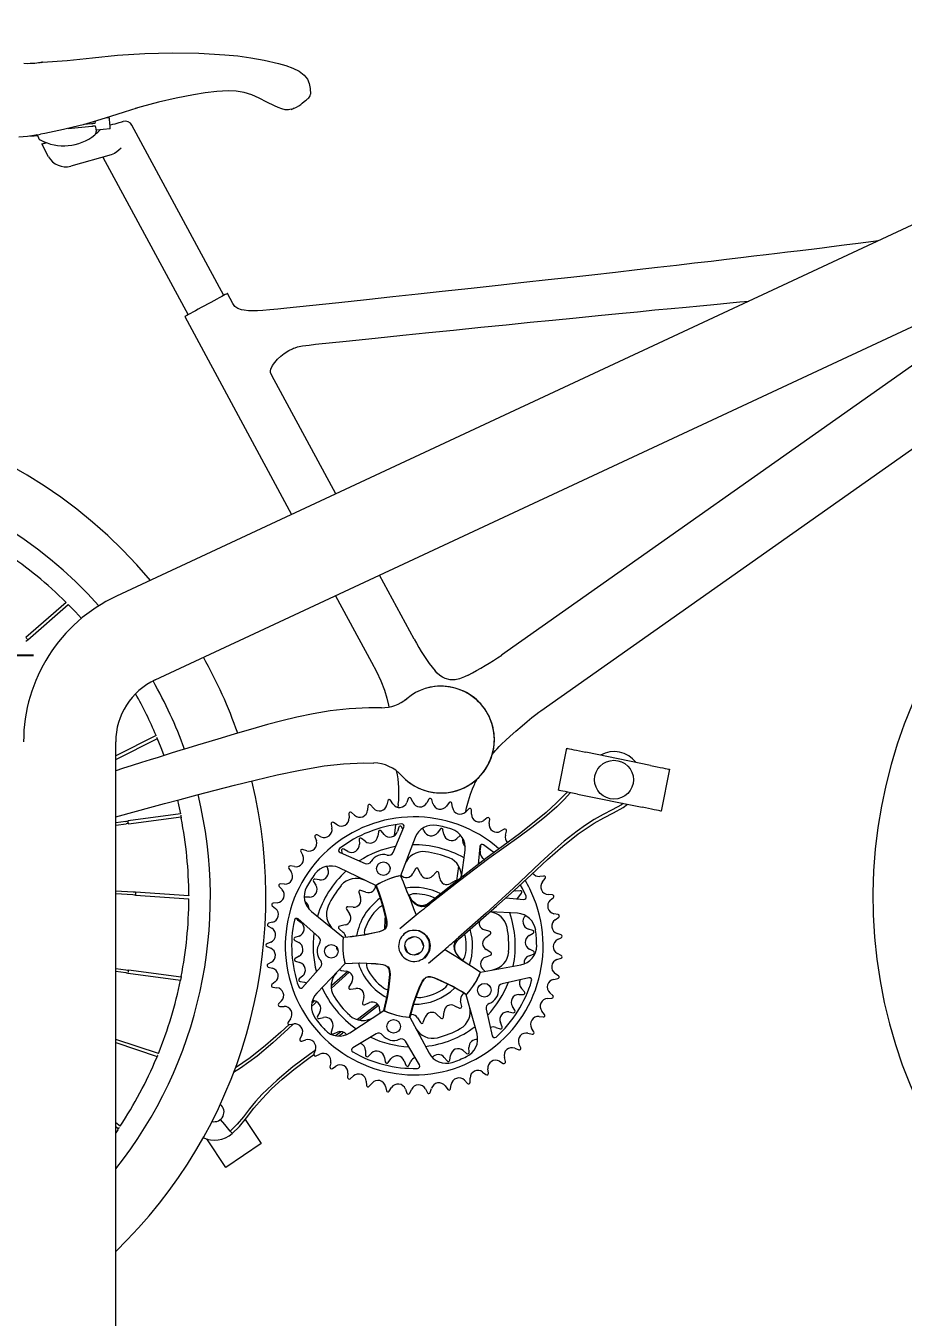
# Model space of a CAD drawing. Header units: millimetres. Extents: x -470 to 13540, y 264 to 3642.
# Drawn here: x 209 to 783, y 2629 to 3474 of the extents above; entities that cross this region are included whole.
import ezdxf

# ---------------------------------------------------------------- set-up
doc = ezdxf.new("R2010")
doc.units = ezdxf.units.MM
doc.layers.add('ZANO_R', color=7, linetype='Continuous', lineweight=0)
doc.layers.add('ZANO_W', color=1, linetype='Continuous', lineweight=0)
doc.styles.add('Arial', font='arial.ttf')
doc.styles.get("Standard").update_dxf_attribs({"font": 'ARIALUNI.TTF'})
doc.dimstyles.new('pl i ang', dxfattribs={"dimtxt": 50, "dimasz": 50, "dimexe": 1.25, "dimexo": 0.625, "dimgap": 10, "dimtad": 1, "dimtoh": 1, "dimtxsty": 'Standard', "dimcen": 2.5, "dimclrd": 1, "dimclre": 1, "dimclrt": 1, "dimadec": 0, "dimazin": 0, "dimtfac": 1, "dimtmove": 0, "dimatfit": 3, "dimfxl": 1, "dimarcsym": 1})

# ---------------------------------------------------------------- blocks, each defined once
blk = doc.blocks.new('*D478')
at = {"layer": 'ZANO_W', "color": 1, "lineweight": -2}
for p, q in [((213.99, 3062.01), (-320.61, 3062.01)), ((-310.61, 3022.01), (-310.61, 2623.43)), ((292.65, 2583.43), (-320.61, 2583.43))]:
    blk.add_line(p, q, dxfattribs=at)
at = {"layer": 'ZANO_W', "color": 1}
for points in [[(-303.94, 3022.01), (-317.27, 3022.01), (-310.61, 3062.01)], [(-317.27, 2623.43), (-303.94, 2623.43), (-310.61, 2583.43)]]:
    blk.add_solid(points, dxfattribs=at)
at = {"layer": 'ZANO_W', "color": 1, "insert": (-341.03, 2822.72), "char_height": 40, "attachment_point": 5, "rotation": 90, "style": 'Arial'}
blk.add_mtext('479', dxfattribs=at)

msp = doc.modelspace()

# ---------------------------------------------------------------- linework, layer by layer
at = {"layer": 'ZANO_R'}
for p, q in [((1067.98, 3473.74), (268.22, 3100.8)), ((219.3, 3449.83), (219.83, 3449.92)), ((219.59, 3449.9), (219.41, 3449.87)), ((383.6, 3419.47), (384.01, 3419.6)), ((384.11, 3419.77), (383.93, 3419.72)), ((263.43, 3413.52), (260.78, 3413.27)), ((293.7, 3046.17), (1093.46, 3419.1)), ((382.47, 3419.12), (383.32, 3419.39)), ((236.6, 3406.7), (252.13, 3408.17)), ((251.98, 3409.69), (247.01, 3409.22)), ((254.84, 3406.49), (255.01, 3404.69)), ((254.91, 3405.7), (264.08, 3406.56)), ((263.87, 3408.77), (264.45, 3408.93)), ((338.58, 3297.51), (278.43, 3408.7)), ((212.04, 3401.63), (216.99, 3402.1)), ((217.09, 3401.09), (216.95, 3402.56)), ((223.85, 3388.19), (219.36, 3396.5)), ((221.87, 3397.19), (222.37, 3397.33)), ((264.88, 3389.3), (238.39, 3381.99)), ((259.43, 3387.79), (315.13, 3284.83)), ((344.32, 3292.24), (340.82, 3298.72)), ((846.58, 3292.35), (520.22, 3062.22)), ((312.9, 3283.62), (382.87, 3154.27)), ((545.81, 3025.89), (869.95, 3254.45)), ((411.69, 3167.71), (369.86, 3245.04)), ((463.04, 3072.79), (440.43, 3114.59)), ((411.61, 3101.15), (435.16, 3057.61)), ((235.33, 3096.76), (208.99, 3073.8)), ((210.32, 3072.27), (236.77, 3095.32)), ((294.21, 3009.67), (267.81, 2996.42)), ((267.81, 2994.15), (295.03, 3007.8)), ((267.81, 2587.43), (267.81, 3005.53)), ((557.32, 2974), (562.91, 3001.36)), ((617.65, 2990.17), (575.35, 2998.82)), ((630.08, 2987.63), (624.49, 2960.26)), ((432.75, 2963.73), (432.51, 2960.95)), ((436.34, 2962.18), (434.54, 2964.3)), ((445.78, 2967.05), (445.16, 2964.33)), ((449.12, 2965.01), (447.63, 2967.37)), ((452.63, 2964.69), (452.38, 2962.75)), ((459.15, 2968.52), (458.16, 2965.92)), ((462.17, 2966.04), (461.03, 2968.58)), ((472.59, 2968.12), (471.25, 2965.68)), ((475.24, 2965.24), (474.46, 2967.91)), ((485.85, 2965.85), (484.18, 2963.62)), ((488.07, 2962.63), (487.67, 2965.39)), ((569.76, 2971.45), (612.05, 2962.81)), ((310.1, 2958.47), (275.87, 2954)), ((276.14, 2951.99), (310.54, 2956.48)), ((420.3, 2958.63), (420.46, 2955.85)), ((424.07, 2957.59), (421.99, 2959.45)), ((498.66, 2961.76), (496.7, 2959.78)), ((500.41, 2958.26), (500.4, 2961.04)), ((510.78, 2955.92), (508.56, 2954.24)), ((274.35, 2953.55), (267.81, 2952.69)), ((267.81, 2951.16), (274.55, 2952.04)), ((408.69, 2951.85), (409.23, 2949.11)), ((412.57, 2951.34), (410.25, 2952.89)), ((439.59, 2946.85), (439.23, 2943.88)), ((443.31, 2945.1), (441.37, 2947.38)), ((449.2, 2933.32), (456.28, 2949.79)), ((450.9, 2951.42), (449.95, 2944.14)), ((452.91, 2949.78), (452.03, 2946.91)), ((455.68, 2948.41), (454.75, 2950)), ((469.43, 2947.44), (468.76, 2949.26)), ((480.05, 2948.55), (478.25, 2946.16)), ((482.4, 2945.18), (481.86, 2948.12)), ((512.03, 2952.21), (512.4, 2954.97)), ((521.97, 2948.45), (519.53, 2947.1)), ((522.69, 2944.61), (523.44, 2947.29)), ((398.13, 2943.52), (399.05, 2940.88)), ((402.04, 2943.56), (399.53, 2944.76)), ((426.98, 2941.65), (427.14, 2938.66)), ((430.95, 2940.58), (428.64, 2942.49)), ((463.59, 2942.98), (454.14, 2918.07)), ((493.05, 2944.43), (490.86, 2942.38)), ((494.78, 2940.7), (494.76, 2942.63)), ((388.84, 2933.8), (390.11, 2931.32)), ((392.71, 2934.38), (390.05, 2935.23)), ((414.5, 2933.14), (430.97, 2926.06)), ((415.47, 2934.34), (415.88, 2932.55)), ((419.56, 2933.97), (416.96, 2935.45)), ((493.87, 2916.87), (496.29, 2934.66)), ((505.97, 2937.15), (504.89, 2925.42)), ((506.19, 2934.14), (506.69, 2937.09)), ((380.99, 2922.88), (382.59, 2920.6)), ((384.73, 2923.99), (381.99, 2924.46)), ((405.81, 2924.17), (406.57, 2922.39)), ((437.86, 2911.59), (413.88, 2923.17)), ((447.26, 2923.43), (446.92, 2920.83)), ((463.88, 2922.54), (462.18, 2919.4)), ((467.16, 2919.22), (465.7, 2922.48)), ((490.94, 2914.75), (492.19, 2924.33)), ((397.08, 2914.34), (398.71, 2911.83)), ((401.05, 2915.39), (398.1, 2915.89)), ((477.43, 2920.44), (474.95, 2917.87)), ((479.69, 2916.35), (479.16, 2919.88)), ((489.91, 2914.75), (486.83, 2912.95)), ((547.89, 2917.87), (545.11, 2917.62)), ((546.98, 2914.07), (548.76, 2916.21)), ((279.18, 2907.25), (267.81, 2908.03)), ((267.81, 2906.51), (279.08, 2905.73)), ((280.64, 2905.37), (315.64, 2902.96)), ((315.64, 2905), (280.78, 2907.4)), ((374.73, 2910.97), (376.64, 2908.94)), ((378.29, 2912.6), (375.5, 2912.68)), ((426.8, 2907.2), (427.94, 2903.82)), ((431.47, 2907.34), (428.09, 2908.49)), ((532.45, 2908.21), (529.46, 2908.05)), ((531.37, 2904.24), (533.28, 2906.55)), ((553.42, 2905.61), (550.63, 2905.75)), ((370.19, 2898.31), (372.36, 2896.56)), ((373.49, 2900.41), (370.72, 2900.11)), ((391.49, 2901.47), (392.8, 2900.07)), ((394.49, 2903.98), (391.5, 2903.96)), ((418.7, 2896.14), (420.71, 2893.19)), ((423.15, 2897.53), (419.59, 2897.73)), ((522.98, 2903.64), (534.71, 2902.56)), ((551.99, 2901.97), (554.05, 2903.85)), ((370.43, 2887.68), (367.73, 2887)), ((386.64, 2889.25), (389.03, 2887.45)), ((400.59, 2877.96), (387.12, 2889.79)), ((395.86, 2894.64), (416.62, 2877.95)), ((530.49, 2893.5), (512.56, 2894.37)), ((535.9, 2891.88), (535.98, 2891.95)), ((557.19, 2892.7), (554.45, 2893.23)), ((555.27, 2889.3), (557.57, 2890.87)), ((367.46, 2885.14), (369.85, 2883.71)), ((413.88, 2883.3), (416.61, 2881.01)), ((417.79, 2885.84), (414.31, 2885.07)), ((512.47, 2881.57), (509.05, 2882.59)), ((509.89, 2877.68), (512.77, 2879.78)), ((540.57, 2882.28), (537.71, 2883.15)), ((538.21, 2878.92), (540.79, 2880.43)), ((559.13, 2879.4), (556.49, 2880.3)), ((366.59, 2871.72), (369.16, 2870.64)), ((369.18, 2874.65), (366.6, 2873.59)), ((384.84, 2875.73), (387.5, 2874.38)), ((387.75, 2878.63), (384.94, 2877.59)), ((458.68, 2867.98), (456.96, 2872.29)), ((458.78, 2876.51), (463.09, 2878.22)), ((467.3, 2876.41), (469.02, 2872.1)), ((556.75, 2876.29), (559.25, 2877.52)), ((387.77, 2865.47), (385.19, 2863.96)), ((412.7, 2869.64), (413.14, 2869.44)), ((467.21, 2867.88), (462.9, 2866.16)), ((493.59, 2863.23), (497, 2861.08)), ((509.63, 2864.83), (512.97, 2866.07)), ((513.16, 2867.88), (510.14, 2869.78)), ((538.24, 2865.76), (541.04, 2866.8)), ((541.15, 2868.66), (538.48, 2870.01)), ((556.41, 2863.2), (559.05, 2864.08)), ((559.19, 2865.95), (556.71, 2867.2)), ((274.51, 2856.21), (267.81, 2857.08)), ((267.81, 2855.54), (274.31, 2854.7)), ((275.84, 2854.25), (310.19, 2849.83)), ((310.59, 2851.82), (276.1, 2856.26)), ((369.75, 2861.57), (367.34, 2860.16)), ((367.59, 2858.31), (370.29, 2857.59)), ((385.41, 2862.11), (388.27, 2861.24)), ((390.04, 2844.91), (401.87, 2858.38)), ((417.76, 2860.47), (399.34, 2841.24)), ((415.26, 2856.17), (418.78, 2855.62)), ((506.47, 2855.1), (532.69, 2859.82)), ((509.16, 2855.58), (507.74, 2857.15)), ((557.39, 2852.62), (555.1, 2854.21)), ((372.13, 2848.7), (369.95, 2846.97)), ((390.08, 2852.51), (387.8, 2850.57)), ((388.34, 2848.79), (391.31, 2848.43)), ((422.17, 2848.48), (420.35, 2845.41)), ((538.04, 2851.39), (520.56, 2847.44)), ((554.25, 2850.29), (556.99, 2850.79)), ((370.46, 2845.16), (373.22, 2844.83)), ((421.35, 2843.88), (424.89, 2844.31)), ((430.08, 2838.34), (429.16, 2834.9)), ((504.11, 2814.58), (497.12, 2840.28)), ((531.5, 2840.41), (534.49, 2840.43)), ((535.22, 2842.14), (533.18, 2844.32)), ((550.31, 2837.8), (553.09, 2837.91)), ((553.74, 2839.67), (551.7, 2841.57)), ((376.29, 2836.28), (374.36, 2834.27)), ((375.12, 2832.55), (377.91, 2832.6)), ((396.42, 2836.34), (396.53, 2836.34)), ((401.21, 2828.76), (399.73, 2826.16)), ((420.9, 2815.28), (443.19, 2829.88)), ((430.53, 2833.7), (433.83, 2835.07)), ((440.43, 2830.72), (440.47, 2828.1)), ((482.24, 2825.66), (482.54, 2829.22)), ((489.44, 2833.08), (492.63, 2831.48)), ((494.08, 2832.58), (493.41, 2836.09)), ((510.08, 2830.85), (514.03, 2813.37)), ((524.94, 2829), (527.89, 2828.5)), ((528.91, 2830.05), (527.27, 2832.56)), ((548.33, 2827.36), (546.57, 2829.52)), ((382.13, 2824.56), (380.5, 2822.3)), ((381.49, 2820.71), (384.24, 2821.15)), ((400.85, 2824.67), (403.76, 2825.35)), ((460.17, 2825.56), (472.76, 2802.09)), ((465.27, 2825.04), (467.16, 2822.01)), ((468.97, 2822.2), (470.22, 2825.54)), ((477.9, 2827.4), (480.54, 2825)), ((520.59, 2819.25), (519.42, 2822)), ((544.67, 2825.98), (547.45, 2825.71)), ((389.55, 2813.77), (388.25, 2811.31)), ((409.69, 2818.69), (408.69, 2815.87)), ((410.04, 2814.6), (412.8, 2815.77)), ((438.22, 2814.63), (422.82, 2805.47)), ((516.49, 2818.9), (519.31, 2817.89)), ((537.45, 2815.06), (540.15, 2814.4)), ((541.26, 2815.92), (539.82, 2818.3)), ((295.69, 2801.79), (267.81, 2811.04)), ((267.81, 2808.9), (294.95, 2799.89)), ((389.45, 2809.86), (392.11, 2810.69)), ((398.39, 2804.12), (397.45, 2801.5)), ((431.21, 2803.69), (431.23, 2800.7)), ((466.4, 2794.39), (457.24, 2809.79)), ((495.04, 2803.81), (497.34, 2801.9)), ((499, 2802.74), (498.84, 2805.73)), ((528.77, 2805.26), (531.36, 2804.23)), ((532.67, 2805.57), (531.57, 2808.13)), ((398.84, 2800.24), (401.36, 2801.42)), ((408.5, 2795.79), (407.93, 2793.06)), ((432.94, 2799.96), (435.12, 2802.01)), ((443.59, 2799.21), (444.12, 2796.27)), ((445.94, 2795.84), (447.73, 2798.23)), ((456.55, 2796.95), (457.6, 2794.15)), ((459.45, 2794.04), (460.81, 2796.71)), ((482.68, 2799.29), (484.62, 2797.01)), ((486.4, 2797.54), (486.76, 2800.51)), ((518.81, 2796.76), (521.24, 2795.37)), ((522.72, 2796.52), (521.99, 2799.21)), ((409.48, 2792.01), (411.81, 2793.53)), ((419.66, 2788.95), (419.48, 2786.17)), ((421.16, 2785.34), (423.26, 2787.17)), ((507.77, 2789.72), (509.98, 2788.02)), ((511.61, 2788.95), (511.26, 2791.71)), ((431.67, 2783.73), (431.87, 2780.95)), ((433.66, 2780.36), (435.48, 2782.47)), ((444.28, 2780.23), (444.88, 2777.51)), ((446.72, 2777.17), (448.23, 2779.52)), ((457.26, 2778.52), (458.23, 2775.91)), ((460.1, 2775.83), (461.28, 2778.36)), ((470.36, 2778.64), (471.68, 2776.18)), ((473.54, 2776.37), (474.35, 2779.04)), ((483.3, 2780.57), (484.95, 2778.33)), ((486.78, 2778.77), (487.21, 2781.53)), ((495.86, 2784.29), (497.8, 2782.3)), ((499.55, 2782.99), (499.59, 2785.78)), ((270.73, 2754.35), (267.81, 2756.59)), ((267.81, 2754.03), (269.63, 2752.63)), ((352.47, 2758.62), (363.03, 2742.97)), ((269.16, 2752), (267.81, 2750.01)), ((339.87, 2727.35), (327.3, 2745.98)), ((363.03, 2742.97), (339.87, 2727.35))]:
    msp.add_line(p, q, dxfattribs=at)
at = {"layer": 'ZANO_R', "flags": 128}
for points in [[(219.83, 3449.92), (236.09, 3451.12), (252.5, 3452.84), (268.95, 3454.47), (286.91, 3455.62), (304.68, 3456.05), (322.15, 3455.77), (339.21, 3454.8), (347.62, 3454.02), (356.16, 3452.9), (364.99, 3451.31), (374.29, 3449.15), (379.06, 3447.77), (383.62, 3446.08), (387.73, 3443.99), (391.13, 3441.39), (393.14, 3438.91), (394.42, 3436.01), (395.01, 3432.71), (395.12, 3429.14)], [(219.3, 3449.85), (219.28, 3449.84), (219.1, 3449.81), (218.75, 3449.74), (218.08, 3449.62), (217.25, 3449.49), (216.14, 3449.34), (214.82, 3449.2), (213.35, 3449.09), (211.81, 3449.03), (209.92, 3448.99), (207.68, 3449.01)], [(382.46, 3419.16), (380.87, 3418.79), (378.69, 3418.86), (376.37, 3419.4), (374, 3420.27), (371.59, 3421.36), (366.67, 3423.87), (361.7, 3426.45), (356.78, 3428.68), (351.86, 3430.21), (346.67, 3430.98), (341.25, 3431.15), (333.88, 3430.72), (326.32, 3429.82), (318.69, 3428.64), (307.22, 3426.45), (295.74, 3423.79), (284.33, 3420.71), (280.6, 3419.61)], [(384.04, 3419.61), (386.12, 3420.53), (387.65, 3421.52), (388.78, 3422.4), (389.68, 3423.13), (391.02, 3424.2), (391.92, 3424.89), (392.66, 3425.45), (393.28, 3425.9), (393.57, 3426.12), (394.1, 3426.61), (394.75, 3427.57), (395, 3428.28), (395.12, 3429.14)], [(281.55, 3419.92), (273.39, 3417.3), (264.3, 3414.36), (255.26, 3411.55), (246.43, 3409.06), (239.91, 3407.46), (233.67, 3406.03), (227.57, 3404.68), (221.46, 3403.41), (218.51, 3402.88)], [(382.47, 3419.12), (383.32, 3419.39), (383.97, 3419.59)], [(394.07, 3426.6), (393.91, 3426.42), (393.78, 3426.32)], [(254.31, 3411.28), (254.3, 3411.05), (254.23, 3410.07), (254.22, 3409.9)], [(263.43, 3413.52), (263.44, 3413.33), (263.49, 3412.78), (263.57, 3411.94), (263.67, 3410.89), (263.78, 3409.75), (263.89, 3408.64), (263.98, 3407.69), (264.04, 3406.98), (264.08, 3406.61), (264.08, 3406.56)], [(264.45, 3408.93), (265.95, 3409.35), (267.4, 3409.75), (268.75, 3410.12), (269.95, 3410.45), (270.97, 3410.73), (271.76, 3410.95), (272.31, 3411.1), (272.58, 3411.17), (272.62, 3411.18)], [(216.09, 3402.39), (217.71, 3402.72), (218.51, 3402.86)], [(254.22, 3409.9), (254.04, 3409.89), (253.82, 3409.86), (253.57, 3409.84), (253.29, 3409.81), (252.98, 3409.79), (252.66, 3409.75), (252.33, 3409.72), (251.98, 3409.69)], [(252.13, 3408.17), (252.47, 3408.21), (252.81, 3408.24), (253.13, 3408.27), (253.43, 3408.3), (253.71, 3408.32), (253.97, 3408.35), (254.18, 3408.37), (254.36, 3408.39)], [(254.36, 3408.39), (254.67, 3407.24), (254.84, 3406.49)], [(216.12, 3402.4), (215.56, 3402.27), (210.19, 3401.3), (204.38, 3400.89)], [(219.36, 3396.5), (219.39, 3396.51), (219.51, 3396.54), (219.69, 3396.59), (219.94, 3396.66), (220.25, 3396.75), (220.61, 3396.85), (221.01, 3396.96), (221.43, 3397.07), (221.87, 3397.19)], [(271.38, 3393.72), (271.36, 3393.71), (269.89, 3392.45), (268.42, 3391.28), (266.89, 3390.22), (264.88, 3389.3)], [(766.29, 3333.06), (763.44, 3332.69), (753.33, 3331.4), (744.17, 3330.24), (736.08, 3329.23), (729.87, 3328.45), (724.63, 3327.81), (719.29, 3327.15), (713.51, 3326.44), (707.24, 3325.68), (700.46, 3324.86), (693.15, 3323.98), (685.25, 3323.04), (676.59, 3322.01), (667.24, 3320.9), (657.17, 3319.72), (646.31, 3318.46), (634.62, 3317.1), (622.26, 3315.68), (608.97, 3314.16), (594.68, 3312.54), (579.32, 3310.81), (565.38, 3309.25), (550.56, 3307.6), (534.8, 3305.86), (518.04, 3304.01), (500.23, 3302.06), (481.29, 3300), (465.57, 3298.3), (449.08, 3296.52), (431.77, 3294.66), (413.62, 3292.71), (394.57, 3290.68), (379.69, 3289.1)], [(340.82, 3298.72), (340.66, 3298.64), (340.2, 3298.39), (339.43, 3297.97), (338.39, 3297.41), (337.09, 3296.71), (335.56, 3295.88), (333.84, 3294.95), (331.96, 3293.93), (329.96, 3292.85), (327.9, 3291.73), (325.82, 3290.61), (323.75, 3289.49), (321.76, 3288.41), (319.88, 3287.39), (318.16, 3286.46), (316.63, 3285.63), (315.33, 3284.93), (314.28, 3284.37), (313.52, 3283.95), (313.06, 3283.7), (312.9, 3283.62)], [(394.27, 3265.05), (398.47, 3265.49), (418.56, 3267.58), (437.56, 3269.55), (455.54, 3271.41), (472.56, 3273.16), (488.65, 3274.8), (506.51, 3276.62), (523.23, 3278.31), (538.89, 3279.89), (553.54, 3281.35), (569.05, 3282.9), (583.44, 3284.32), (596.77, 3285.63), (609.11, 3286.83), (620.53, 3287.94), (631.1, 3288.95), (640.86, 3289.89), (649.86, 3290.74), (656.85, 3291.4), (663.36, 3292.01), (669.44, 3292.58), (675.98, 3293.19), (681.98, 3293.74)], [(379.69, 3289.1), (373.88, 3288.48), (368.62, 3287.96), (364.1, 3287.59), (360.52, 3287.4), (357.8, 3287.36), (354.68, 3287.46), (351.85, 3287.77), (349.99, 3288.15), (347.72, 3288.94), (345.68, 3290.3), (344.3, 3292.28)], [(369.87, 3245.01), (369.09, 3247.04), (369.07, 3248.15), (369.3, 3249.32), (370.34, 3251.65), (371.76, 3253.72), (373.67, 3255.89), (375.74, 3257.81), (377.88, 3259.48), (380.96, 3261.43), (383.41, 3262.64), (384.08, 3262.92), (385.09, 3263.3), (386.61, 3263.78), (389.86, 3264.5), (394.27, 3265.05)], [(235.18, 3096.89), (235.22, 3096.86), (235.33, 3096.76)], [(236.77, 3095.32), (236.87, 3095.21), (236.96, 3095.11), (236.96, 3095.11)], [(236.96, 3095.11), (241.38, 3090.54), (245.33, 3086.27)], [(208.99, 3073.8), (209.05, 3073.76), (209.21, 3073.6), (209.44, 3073.36), (209.7, 3073.07), (209.95, 3072.78), (210.16, 3072.52), (210.29, 3072.34), (210.32, 3072.27), (210.32, 3072.27)], [(208.98, 3071.39), (209.69, 3071.95), (210.33, 3072.24)], [(435.13, 3057.66), (438.31, 3051.63), (441.17, 3045.49), (443.5, 3039.48), (445.19, 3034.07), (446.25, 3029.56), (446.43, 3028.41)], [(498.26, 3049.23), (495.89, 3048.02), (492.7, 3046.83), (489.72, 3046.19), (486.57, 3046.12), (483.23, 3046.93), (481.52, 3047.79), (479.81, 3049), (478.11, 3050.58), (476.78, 3052.05)], [(441.67, 3027.8), (433.44, 3027.81), (420.41, 3027.15), (408.16, 3025.78), (396.87, 3023.9), (386.28, 3021.69), (376.36, 3019.28), (367.08, 3016.82), (355.97, 3013.69), (345.88, 3010.75), (336.77, 3008.06), (328.61, 3005.62), (321.38, 3003.43), (315.06, 3001.51), (309.64, 2999.84), (304.63, 2998.3), (300.23, 2996.93), (295.45, 2995.44), (290.26, 2993.82), (284.65, 2992.06), (278.63, 2990.17), (272.19, 2988.13), (267.81, 2986.74)], [(514.2, 2997.54), (514.2, 2997.53), (514.28, 2997.61), (514.44, 2997.83), (514.66, 2998.14), (515.28, 2998.93), (516.14, 2999.93), (517.23, 3001.1), (518.61, 3002.51), (520.39, 3004.25), (522.81, 3006.52), (525.9, 3009.33), (529.61, 3012.61), (533.73, 3016.16), (537, 3018.92), (540.03, 3021.43), (542.58, 3023.47), (544.48, 3024.93), (545.88, 3025.94)], [(295.43, 3006.72), (297.77, 3000.81), (299.32, 2996.65)], [(562.91, 3001.36), (563.1, 3001.32), (563.66, 3001.21), (564.58, 3001.02), (565.82, 3000.77), (567.36, 3000.45), (569.13, 3000.09), (571.1, 2999.69), (573.19, 2999.26), (575.35, 2998.82)], [(267.81, 2956.59), (281.49, 2960.33), (290.15, 2962.67), (299.6, 2965.21), (309.87, 2967.95), (320.96, 2970.87), (332.86, 2973.96), (345.56, 2977.2), (359.05, 2980.54), (373.32, 2983.94), (388.33, 2987.16), (404.05, 2989.86), (416.86, 2991.3), (430.04, 2991.87), (436.63, 2991.71)], [(617.65, 2990.17), (619.81, 2989.73), (621.9, 2989.3), (623.86, 2988.9), (625.64, 2988.54), (627.17, 2988.22), (628.42, 2987.97), (629.33, 2987.78), (629.9, 2987.67), (630.08, 2987.63)], [(496.86, 2959.95), (497.29, 2962.54), (498.44, 2966.99), (499.84, 2971.39), (501.14, 2974.89), (502.14, 2977.26), (502.59, 2978.23), (502.97, 2979), (503.36, 2979.74), (503.72, 2980.41), (504, 2980.92), (504.09, 2981.18), (504.07, 2981.17)], [(563, 2972.84), (562.37, 2972.11), (556.2, 2965.78), (549.26, 2959.45), (541.6, 2953.09), (531.8, 2945.53), (521.19, 2937.67), (509.92, 2929.29), (498.13, 2920.23), (485.86, 2910.57), (473.17, 2900.48)], [(565.29, 2972.37), (561.11, 2967.89), (556.27, 2963.19), (548.29, 2956.21), (539.99, 2949.63), (531.48, 2943.3), (511.92, 2929.21), (492.68, 2914.68), (473.74, 2899.79)], [(569.76, 2971.45), (567.6, 2971.89), (565.5, 2972.32), (563.54, 2972.72), (561.76, 2973.09), (560.23, 2973.4), (558.99, 2973.66), (558.07, 2973.84), (557.51, 2973.96), (557.32, 2974)], [(308.1, 2967.47), (308.82, 2964.37), (310.1, 2958.47)], [(599.74, 2965.32), (598.51, 2964.46), (592.6, 2961.19), (586.58, 2958.09), (580.71, 2954.76), (575.03, 2951.14), (569.53, 2947.24), (561.21, 2940.67), (553.21, 2933.72), (545.44, 2926.51), (528, 2909.86), (510.2, 2893.61), (492.09, 2877.71)], [(492.66, 2877.02), (504.82, 2887.58), (516.78, 2898.07), (528.35, 2908.46), (539.43, 2918.74), (550.18, 2928.7), (560.16, 2937.43), (570.28, 2945.4), (580.71, 2952.4), (587.03, 2956), (593.44, 2959.27), (599.68, 2962.65), (602.65, 2964.73)], [(310.32, 2957.55), (310.39, 2957.24), (310.47, 2956.83), (310.55, 2956.42), (310.6, 2956.07), (310.64, 2955.82), (310.66, 2955.69), (310.65, 2955.7)], [(624.49, 2960.26), (624.3, 2960.3), (623.74, 2960.42), (622.82, 2960.6), (621.58, 2960.86), (620.05, 2961.17), (618.27, 2961.53), (616.3, 2961.94), (614.21, 2962.36), (612.05, 2962.81)], [(493.36, 2944.63), (493.29, 2944.59), (493.05, 2944.43)], [(515.03, 2933.14), (512.79, 2934.98), (508.35, 2938.26)], [(454.14, 2918.07), (455.76, 2914.02), (457.37, 2909.96), (458.29, 2907.66)], [(279.07, 2905.69), (279.97, 2905.59), (280.63, 2905.34)], [(280.78, 2907.4), (279.62, 2907.24), (279.19, 2907.29)], [(280.78, 2907.4), (280.8, 2907.32), (280.8, 2907.1), (280.79, 2906.77), (280.77, 2906.38), (280.74, 2905.99), (280.7, 2905.66), (280.67, 2905.44), (280.64, 2905.37), (280.64, 2905.37)], [(315.63, 2905.19), (315.63, 2905.19), (315.64, 2905.06), (315.64, 2905)], [(438.08, 2911.73), (438.08, 2911.73), (439.8, 2907.2), (441.34, 2902.7), (442.67, 2898.29), (444.15, 2892.47), (444.81, 2889.46), (445.04, 2887.88), (445.1, 2886.21), (444.83, 2884.73), (444.59, 2884.18), (443.81, 2883.16), (442.44, 2882.22), (440.34, 2881.41), (438.19, 2880.85), (430.49, 2879.3), (426.56, 2878.69), (422.4, 2878.19), (419.56, 2877.92), (416.59, 2877.7)], [(416.62, 2877.95), (416.62, 2877.95), (419.54, 2878.17), (422.45, 2878.43), (426.53, 2878.91), (430.47, 2879.5), (438.25, 2881.06), (440.33, 2881.59), (442.42, 2882.4), (443.73, 2883.29), (444.46, 2884.24), (444.67, 2884.75), (444.93, 2886.16), (444.88, 2887.73), (444.65, 2889.27), (443.99, 2892.32), (442.5, 2898.12), (441.18, 2902.48), (439.6, 2907.06), (437.86, 2911.59), (437.86, 2911.59)], [(438.37, 2911.91), (438.16, 2911.77), (438.1, 2911.74)], [(458.29, 2907.66), (459.85, 2903.76), (461.2, 2900.35), (462.67, 2896.67), (464.2, 2892.84)], [(473.74, 2899.79), (471.83, 2898.53), (469.83, 2897.84), (467.78, 2897.75), (465.72, 2898.31), (463.69, 2899.54), (461.75, 2901.49), (459.94, 2904.18), (458.29, 2907.66)], [(529.46, 2908.05), (528.11, 2908.16), (528.09, 2908.16)], [(536.25, 2904.69), (533.83, 2909.66), (532.43, 2912.21)], [(391.5, 2903.96), (391.21, 2903.92), (391.13, 2903.89)], [(473.17, 2900.48), (471.83, 2899.54), (470.58, 2898.94), (468.47, 2898.47), (466.99, 2898.53), (465.85, 2898.8), (464.35, 2899.48), (462.52, 2900.88), (461.5, 2901.97), (460.56, 2903.26)], [(473.2, 2900.44), (473.17, 2900.47), (473.35, 2900.26), (473.74, 2899.79)], [(530.59, 2902.94), (530.66, 2903.09), (531.37, 2904.24)], [(464.39, 2892.34), (459.08, 2887.93), (453.66, 2883.42)], [(456.31, 2880.24), (456.31, 2880.24), (459.33, 2881.99), (462.74, 2882.64), (466.17, 2882.13), (469.27, 2880.5), (471, 2878.85), (471, 2878.85)], [(416.59, 2877.68), (416.58, 2877.58), (416.55, 2877.36)], [(471, 2878.85), (471, 2878.85), (472.74, 2875.86), (473.43, 2872.5), (472.95, 2869.02), (471.35, 2865.91), (469.67, 2864.15), (469.67, 2864.15)], [(492.09, 2877.71), (490.5, 2876.06), (489.45, 2874.22), (488.99, 2872.22), (489.16, 2870.09), (490.01, 2867.88), (491.56, 2865.61), (493.88, 2863.33), (497, 2861.08)], [(493.19, 2864.02), (492.61, 2864.59), (491.75, 2865.58), (490.64, 2867.26), (490.06, 2868.54), (489.71, 2869.9), (489.66, 2871.89), (489.91, 2873.08), (490.45, 2874.36), (491.34, 2875.7), (492.66, 2877.02)], [(492.63, 2877.06), (492.65, 2877.03), (492.48, 2877.24), (492.09, 2877.71)], [(472.32, 2860.97), (477.74, 2865.47), (483.06, 2869.88)], [(483.5, 2869.61), (486.92, 2867.44), (490.18, 2865.39), (493.59, 2863.23)], [(274.31, 2854.67), (274.82, 2854.61), (275.82, 2854.24)], [(276.08, 2856.29), (275.23, 2856.17), (274.51, 2856.25)], [(419.51, 2855.36), (409.2, 2846.32), (408.81, 2845.96)], [(420.53, 2854.98), (415.88, 2850.87), (408.9, 2844.58)], [(417.62, 2861.05), (417.68, 2860.8), (417.69, 2860.74)], [(417.7, 2860.72), (422.54, 2860.96), (427.29, 2861.03), (431.89, 2860.93), (437.89, 2860.54), (440.96, 2860.23), (442.53, 2859.97), (444.13, 2859.51), (445.45, 2858.79), (445.91, 2858.4), (446.64, 2857.34), (447.1, 2855.74), (447.23, 2853.5), (447.09, 2851.28), (446.19, 2843.48), (445.56, 2839.55), (444.75, 2835.44), (444.12, 2832.66), (443.42, 2829.77), (443.42, 2829.77)], [(443.19, 2829.88), (443.19, 2829.88), (443.89, 2832.71), (444.53, 2835.56), (445.34, 2839.59), (445.99, 2843.52), (446.92, 2851.4), (447.05, 2853.54), (446.93, 2855.78), (446.49, 2857.3), (445.81, 2858.29), (445.39, 2858.65), (444.13, 2859.33), (442.62, 2859.77), (441.08, 2860.03), (437.99, 2860.34), (432, 2860.72), (427.45, 2860.81), (422.61, 2860.72), (417.76, 2860.47), (417.76, 2860.47)], [(497, 2861.08), (500.45, 2858.9), (504.17, 2856.55), (506.47, 2855.1)], [(310.66, 2852.18), (310.66, 2852.19), (310.64, 2852.08), (310.61, 2851.85), (310.56, 2851.51), (310.48, 2851.11), (310.4, 2850.7), (310.31, 2850.31), (310.24, 2849.99), (310.18, 2849.78), (310.16, 2849.7), (310.16, 2849.71)], [(391.31, 2848.43), (392.62, 2848.09), (392.77, 2848.02)], [(459.91, 2825.57), (459.91, 2825.57), (461.18, 2830.25), (462.58, 2834.79), (464.09, 2839.13), (466.32, 2844.72), (467.56, 2847.54), (468.3, 2848.96), (469.23, 2850.33), (470.32, 2851.37), (470.83, 2851.68), (472.07, 2852.05), (473.73, 2852), (475.9, 2851.43), (477.97, 2850.61), (485.11, 2847.35), (488.65, 2845.53), (492.31, 2843.49), (494.76, 2842.03), (497.29, 2840.47)], [(497.12, 2840.28), (497.12, 2840.28), (494.64, 2841.82), (492.13, 2843.32), (488.54, 2845.33), (485.01, 2847.17), (477.8, 2850.48), (475.8, 2851.27), (473.64, 2851.85), (472.06, 2851.9), (470.91, 2851.56), (470.43, 2851.27), (469.4, 2850.28), (468.51, 2848.98), (467.79, 2847.6), (466.53, 2844.75), (464.33, 2839.17), (462.84, 2834.87), (461.43, 2830.24), (460.17, 2825.56), (460.17, 2825.56)], [(497.27, 2840.45), (497.38, 2840.56), (497.53, 2840.72)], [(399.19, 2835.64), (398.05, 2834.59), (395.94, 2832.59)], [(397.87, 2836.14), (397.64, 2835.93), (396.08, 2834.48)], [(438.94, 2834.11), (433.4, 2829.79), (425.94, 2824.07)], [(427.28, 2823.72), (427.85, 2824.16), (439.59, 2833.4)], [(443.44, 2829.76), (443.53, 2829.72), (443.73, 2829.63)], [(383.91, 2821.09), (380.59, 2817.92), (370.66, 2808.78), (360.35, 2800.12), (349.43, 2792.24), (344.83, 2789.39)], [(381.22, 2820.71), (375.8, 2815.69), (365.83, 2806.96), (355.71, 2798.99), (346.1, 2792.53)], [(459.57, 2825.6), (459.82, 2825.58), (459.88, 2825.57)], [(460.63, 2827.33), (460.81, 2827.36), (461.4, 2827.4)], [(415.27, 2816.08), (414.14, 2815.24), (411.69, 2813.47)], [(413.74, 2813.38), (416.07, 2815.1), (416.86, 2815.71)], [(398.28, 2803.8), (394.55, 2801.12), (383.74, 2793.03), (373.35, 2784.48), (363.6, 2775.18), (359.3, 2770.47), (355.24, 2765.55), (351.32, 2760.49), (347.23, 2755.58), (342.63, 2751.13)], [(295.23, 2800.59), (295.22, 2800.56), (295.08, 2800.18), (294.91, 2799.79), (294.75, 2799.42), (294.61, 2799.12), (294.51, 2798.91), (294.47, 2798.82), (294.47, 2798.83)], [(344.02, 2749.45), (348.85, 2754.17), (353.43, 2759.8), (358.2, 2765.97), (363.61, 2772.28), (369.79, 2778.61), (376.72, 2784.94), (384.38, 2791.3), (394.18, 2798.86), (397.42, 2801.26)], [(342.63, 2751.13), (339.11, 2755.36), (336.34, 2758.69)], [(342.63, 2751.13), (342.96, 2750.72), (343.25, 2750.38), (343.69, 2749.85), (343.95, 2749.54), (344.02, 2749.45)]]:
    msp.add_lwpolyline(points, dxfattribs=at)
at = {"layer": 'ZANO_R'}
for centre, radius in [((593.7, 2980.81), 12.7), ((442.88, 2922.68), 4.44), ((408.77, 2868.66), 4.44), ((462.99, 2872.19), 6.03), ((508.94, 2843.18), 4.44), ((449.59, 2819.53), 4.44)]:
    msp.add_circle(centre, radius, dxfattribs=at)
for centre, radius, start, end in [((219.94, 3447.03), 2.89, 92.28453, 97.03703), ((273.97, 3406.29), 5.08, 28.50929, 105.41172), ((252.48, 3404.45), 2.54, 308.67748, 5.41172), ((239.66, 3421.85), 24.1, 307.61741, 318.77903), ((219.62, 3401.33), 2.54, 185.41172, 242.14596), ((233.68, 3427.94), 32.63, 242.14596, 308.67748), ((235.02, 3394.23), 12.7, 208.41172, 285.41172), ((44.02, 2903.94), 322, 40.06068, 264.47288), ((1085.11, 2903.94), 322, 104.77531, 264.47288), ((44.02, 2903.94), 285.67, 41.86189, 180), ((44.02, 2903.94), 271.61, 45.26597, 55.98604), ((312.64, 3005.53), 105.12, 115, 180), ((559.18, 3121.49), 107.77, 206.87803, 220.13461), ((44.02, 2903.94), 322, 19.46958, 29.16523), ((373.51, 3284.73), 266.52, 297.9087, 303.40985), ((312.64, 3005.53), 44.84, 115, 180), ((44.02, 2903.94), 285.67, 19.82186, 29.68981), ((480.55, 3007.06), 34.91, 222.35546, 129.98797), ((480.55, 3007.06), 34.91, 0, 103.52552), ((44.02, 2903.94), 271.61, 22.9088, 29.34969), ((441.8, 3053.26), 25.39, 269.71787, 309.98741), ((445.4, 3048.53), 19.43, 305.77983, 310.10631), ((277.58, 3000.67), 18.85, 18.71842, 24.5142), ((480.55, 3007.06), 34.91, 222.35546, 0), ((480.55, 3007.06), 34.91, 270, 0), ((593.73, 2981), 18.23, 37.53001, 119.36118), ((435.99, 2966.43), 25.39, 42.35633, 88.54107), ((387.07, 2972.22), 65.99, 353.40552, 12.74068), ((44.02, 2903.94), 322, 314.02667, 13.66527), ((44.02, 2903.94), 285.67, 321.57319, 13.58966), ((433.76, 2963.65), 1.02, 40.30291, 175.14922), ((440.21, 2965.46), 5.08, 220.30291, 347.14922), ((446.77, 2966.82), 1.02, 32.30291, 167.14922), ((453.41, 2967.72), 5.08, 212.30291, 339.14922), ((460.1, 2968.16), 1.02, 24.30291, 159.14922), ((466.8, 2968.13), 5.08, 204.30291, 331.14922), ((473.48, 2967.63), 1.02, 16.30291, 151.14922), ((480.12, 2966.66), 5.08, 196.30291, 323.14922), ((486.66, 2965.24), 1.02, 8.30291, 143.14922), ((44.02, 2903.94), 271.61, 0.26392, 10.98597), ((462.99, 2872.19), 84.33, 48.85102, 21.72607), ((415.39, 2955.57), 5.08, 236.30291, 3.14922), ((421.32, 2958.69), 1.02, 48.30291, 183.14922), ((427.45, 2961.38), 5.08, 228.30291, 355.14922), ((493.1, 2963.36), 5.08, 188.30291, 315.14922), ((499.38, 2961.04), 1.02, 0.30291, 135.14922), ((505.49, 2958.28), 5.08, 180.30291, 307.14922), ((511.39, 2955.11), 1.02, 352.30291, 127.14922), ((274.36, 2956.47), 2.89, 269.87514, 301.41128), ((275.29, 2949.12), 2.98, 73.92162, 104.36792), ((278.19, 2953.28), 2.42, 162.66712, 212.20131), ((404.25, 2948.13), 5.08, 244.30291, 11.14922), ((409.69, 2952.05), 1.02, 56.30291, 191.14922), ((462.99, 2872.19), 80.14, 95.92386, 127.52827), ((440.59, 2946.72), 1.02, 40.37679, 173.07534), ((447.18, 2948.39), 5.08, 220.37679, 343.07534), ((453.88, 2949.48), 1.02, 30.37679, 163.07534), ((454.88, 2950.39), 1.52, 336.72607, 95.92386), ((475.46, 2938.47), 12.7, 79.34683, 159.22607), ((474.19, 2949.21), 5.08, 200.37679, 323.07534), ((462.99, 2872.19), 80.14, 72.1053, 79.34683), ((480.86, 2947.94), 1.02, 10.37679, 143.07534), ((483.71, 2936.37), 12.7, 352.22607, 72.1053), ((517.06, 2951.53), 5.08, 172.30291, 299.14922), ((522.46, 2947.57), 1.02, 344.30291, 119.14922), ((394.25, 2939.22), 5.08, 252.30291, 19.14922), ((399.09, 2943.85), 1.02, 64.30291, 199.14922), ((422.07, 2938.39), 5.08, 240.37679, 3.07534), ((427.99, 2941.7), 1.02, 50.37679, 183.07534), ((434.18, 2944.49), 5.08, 230.37679, 353.07534), ((462.99, 2872.19), 66.14, 60.44065, 91.01148), ((487.39, 2946.09), 5.08, 190.37679, 313.07534), ((499.86, 2940.73), 5.08, 180.37679, 227.0428), ((507.49, 2937.01), 1.52, 55.52827, 174.72607), ((527.57, 2943.24), 5.08, 164.30291, 224.20802), ((385.59, 2929), 5.08, 260.30291, 27.14922), ((389.74, 2934.26), 1.02, 72.30291, 207.14922), ((415.1, 2934.54), 1.52, 127.52827, 246.72607), ((416.45, 2934.57), 1.02, 60.37679, 193.07534), ((462.99, 2872.19), 66.14, 100.55969, 122.89244), ((442.88, 2922.68), 9.2, 74.03893, 149.4132), ((446.28, 2934.58), 3.17, 254.03893, 336.72607), ((468.87, 2921.1), 12.7, 83.1482, 159.22607), ((462.99, 2872.19), 61.95, 68.30393, 83.1482), ((511.2, 2933.29), 5.08, 170.37679, 245.79312), ((505.69, 2937.26), 1.02, 350.37679, 48.94715), ((381.82, 2923.46), 1.02, 80.30291, 215.14922), ((408.36, 2911.74), 12.7, 64.22607, 144.1053), ((401.9, 2920.4), 5.08, 260.37679, 23.07534), ((432.22, 2928.97), 3.17, 246.72607, 329.4132), ((464.77, 2922.06), 1.02, 24.24417, 151.67251), ((481.2, 2917.96), 12.7, 354.69966, 68.30393), ((378.44, 2917.67), 5.08, 268.30291, 35.14922), ((462.99, 2872.19), 80.14, 144.1053, 151.34683), ((397.93, 2914.89), 1.02, 80.37679, 213.07534), ((462.99, 2872.19), 66.14, 132.44065, 163.01148), ((425.09, 2903.66), 12.7, 64.22607, 140.30393), ((462.99, 2872.19), 46.72, 100.91949, 122.2158), ((462.99, 2872.19), 46.72, 101.65433, 121.7978), ((463.04, 2871.94), 46.98, 100.92134, 101.65216), ((458.21, 2921.86), 5.08, 219.89635, 272.9393), ((457.71, 2921.81), 5.08, 278.62956, 331.67251), ((471.79, 2921.31), 5.08, 204.24417, 257.28713), ((471.29, 2921.4), 5.08, 262.97738, 316.02034), ((478.16, 2919.73), 1.02, 8.592, 136.02034), ((484.72, 2917.11), 5.08, 188.592, 241.63495), ((484.26, 2917.33), 5.08, 247.32521, 300.36816), ((490.42, 2913.88), 1.02, 50.98689, 120.36816), ((462.99, 2872.19), 84.33, 21.72607, 30.60982), ((544.65, 2922.68), 5.08, 215.20587, 275.14922), ((550.89, 2910.83), 5.08, 140.30291, 267.14922), ((547.98, 2916.86), 1.02, 320.30291, 95.14922), ((372.93, 2905.46), 5.08, 276.30291, 43.14922), ((375.47, 2911.66), 1.02, 88.30291, 223.14922), ((403.81, 2904.53), 12.7, 151.34683, 231.22607), ((394.45, 2909.06), 5.08, 270.37679, 33.07534), ((462.99, 2872.19), 61.95, 140.30393, 155.1482), ((427.76, 2907.53), 1.02, 71.20069, 198.62903), ((433.1, 2912.15), 5.08, 251.20069, 304.24365), ((432.7, 2911.84), 5.08, 309.9339, 356.75723), ((460.37, 2876.33), 41.83, 122.19822, 122.55211), ((462.99, 2872.19), 38.22, 62.99773, 98.47295), ((484.96, 2918.55), 28.8, 201.90962, 215.26739), ((462.98, 2901.14), 5.08, 90.02464, 132.31954), ((462.99, 2872.19), 34.03, 66.17894, 90.02464), ((532.5, 2907.19), 1.02, 320.37679, 93.07534), ((534.85, 2904.07), 1.52, 264.72607, 23.92386), ((553.37, 2904.6), 1.02, 312.30291, 87.14922), ((44.02, 2903.94), 271.61, 349.01509, 359.73369), ((303.5, 2903.52), 12.16, 356.00355, 357.37464), ((370.83, 2899.1), 1.02, 96.30291, 231.14922), ((369.18, 2892.6), 5.08, 284.30291, 51.14922), ((389.09, 2896.6), 5.08, 356.40933, 43.07534), ((418.3, 2892.9), 12.7, 155.1482, 231.22607), ((419.54, 2896.71), 1.02, 86.85287, 214.28121), ((423.43, 2902.6), 5.08, 266.85287, 319.89582), ((462.99, 2872.19), 38.22, 125.43823, 170.01367), ((423.13, 2902.2), 5.08, 325.58608, 18.62903), ((462.99, 2872.19), 34.03, 133.42749, 162.02464), ((443.09, 2893.22), 5.08, 96.97953, 133.42749), ((5534.73, -3461.02), 8128.57, 128.507588, 128.591803), ((555.41, 2898.22), 5.08, 132.30291, 259.14922), ((462.99, 2872.19), 80.14, 167.92386, 199.52827), ((386.12, 2888.64), 1.52, 48.72607, 167.92386), ((387.25, 2890.06), 1.02, 174.50514, 233.07534), ((416.7, 2890.8), 5.08, 282.50504, 335.548), ((416.51, 2890.33), 5.08, 341.23825, 34.28121), ((360.36, 2891.91), 83.8, 354.08502, 359.75451), ((510.65, 2886.98), 5.08, 161.60823, 194.67843), ((511.32, 2881.72), 12.7, 11.1482, 84.75782), ((462.99, 2872.19), 66.14, 348.44065, 19.01148), ((529.88, 2880.82), 12.7, 7.34683, 87.22607), ((539.19, 2888.01), 5.08, 130.37679, 253.07534), ((558.13, 2885.1), 5.08, 124.30291, 251.14922), ((557, 2891.71), 1.02, 304.30291, 79.14922), ((367.98, 2886.01), 1.02, 104.30291, 239.14922), ((367.25, 2879.35), 5.08, 292.30291, 59.14922), ((385.98, 2883.39), 5.08, 290.37679, 53.07534), ((462.99, 2872.19), 66.14, 172.55969, 194.89244), ((414.53, 2884.08), 1.02, 102.50504, 229.93338), ((413.34, 2877.12), 5.08, 11.03809, 49.93338), ((435.46, 2881.13), 5.08, 162.02464, 198.42071), ((462.99, 2872.19), 10.16, 129.72607, 309.72727), ((462.99, 2872.19), 10.16, 39.7261, 129.72604), ((462.99, 2872.19), 34.03, 349.42749, 13.13083), ((462.99, 2872.19), 38.22, 341.00693, 16.458), ((510.5, 2887.46), 5.08, 200.36869, 253.41164), ((512.18, 2880.6), 1.02, 305.9833, 73.41164), ((462.99, 2872.19), 61.95, 356.30393, 11.1482), ((540.28, 2881.31), 1.02, 300.37679, 73.07534), ((462.99, 2872.19), 80.14, 0.1053, 7.34683), ((558.8, 2878.43), 1.02, 296.30291, 71.14922), ((366.98, 2872.65), 1.02, 112.30291, 247.14922), ((385.3, 2876.64), 1.02, 110.37679, 243.07534), ((385.2, 2869.85), 5.08, 300.37679, 63.07534), ((408.77, 2868.66), 9.2, 146.03893, 221.4132), ((398.5, 2875.58), 3.17, 326.03893, 48.72607), ((413.12, 2870.57), 1.02, 137.31047, 245.58555), ((462.99, 2872.19), 46.72, 173.23633, 194.2158), ((462.99, 2872.19), 46.72, 173.65433, 193.7978), ((472.09, 2871.09), 55.89, 172.94649, 173.21138), ((462.99, 2872.19), 10.16, 309.72722, 39.72615), ((-4789.4, 8965.18), 8059.24, 310.859907, 310.944846), ((512.87, 2873.57), 5.08, 125.9833, 179.02626), ((512.85, 2874.08), 5.08, 184.71651, 237.75947), ((530.43, 2872.32), 12.7, 280.22607, 0.1053), ((540.78, 2874.54), 5.08, 120.37679, 243.07534), ((559, 2871.74), 5.08, 116.30291, 243.14922), ((367.19, 2865.96), 5.08, 300.30291, 67.14922), ((385.71, 2863.08), 1.02, 120.37679, 253.07534), ((399.48, 2860.47), 3.17, 318.72607, 41.4132), ((511.95, 2884.53), 27.81, 223.94471, 237.78237), ((491.45, 2866.88), 5.08, 307.33334, 349.42749), ((511.39, 2860.06), 5.08, 110.33113, 163.37408), ((512.62, 2867.02), 1.02, 290.33113, 57.75947), ((512.15, 2869.02), 12.7, 280.22607, 356.30393), ((540, 2861), 5.08, 110.37679, 186.11446), ((540.69, 2867.75), 1.02, 290.37679, 63.07534), ((558, 2858.38), 5.08, 108.30291, 235.14922), ((558.73, 2865.04), 1.02, 288.30291, 63.14922), ((277.76, 2854.77), 1.99, 165.46096, 195.31844), ((277.82, 2855.27), 1.99, 150.00415, 179.86601), ((367.85, 2859.29), 1.02, 120.30291, 255.14922), ((368.99, 2852.68), 5.08, 308.30291, 75.14922), ((386.79, 2856.38), 5.08, 310.37679, 73.07534), ((421.36, 2845.87), 12.7, 136.22607, 212.30393), ((415.41, 2857.17), 1.02, 191.11834, 261.23773), ((467.52, 2873.36), 51.4, 194.23075, 194.51875), ((418.01, 2850.6), 5.08, 28.19477, 81.23773), ((462.99, 2872.19), 38.22, 197.36473, 242.07203), ((436.85, 2859.77), 5.08, 168.97953, 205.42749), ((462.99, 2872.19), 34.03, 205.42749, 234.02464), ((462.99, 2872.19), 46.72, 317.23633, 338.53264), ((462.99, 2872.19), 46.72, 317.65433, 337.7978), ((407.04, 2894.61), 107, 338.00403, 338.32491), ((511.51, 2860.55), 5.08, 169.06434, 222.10729), ((44.02, 2903.94), 271.61, 337.9088, 348.48316), ((370.58, 2846.17), 1.02, 128.30291, 263.14922), ((388.46, 2849.8), 1.02, 130.37679, 263.07534), ((388.9, 2845.92), 1.52, 199.52827, 318.72607), ((421.23, 2844.89), 1.02, 149.46156, 276.8899), ((417.79, 2851.06), 5.08, 329.46156, 22.50452), ((480.02, 2848.78), 5.08, 306.02464, 342.42071), ((462.99, 2872.19), 66.14, 316.55969, 338.89244), ((462.99, 2872.19), 80.14, 311.92386, 343.52827), ((521.26, 2844.35), 3.17, 102.72607, 185.4132), ((536.89, 2847.79), 5.08, 152.86698, 223.07534), ((538.38, 2849.9), 1.52, 343.52827, 102.72607), ((555.15, 2845.29), 5.08, 100.30291, 227.14922), ((556.81, 2851.78), 1.02, 280.30291, 55.14922), ((372.62, 2839.79), 5.08, 316.30291, 83.14922), ((408.5, 2832.45), 12.7, 136.22607, 216.1053), ((462.99, 2872.19), 66.14, 204.44065, 235.01148), ((462.99, 2872.19), 61.95, 212.30393, 227.1482), ((425.5, 2839.27), 5.08, 43.84695, 96.8899), ((425.17, 2839.65), 5.08, 345.11374, 38.15669), ((445.99, 2848.77), 5.08, 234.02464, 270.42071), ((462.99, 2872.19), 38.22, 269.43255, 314.0165), ((466.73, 2843.49), 5.08, 240.97953, 277.42749), ((462.99, 2872.19), 34.03, 277.42749, 306.02464), ((498.4, 2837.04), 5.08, 137.75999, 190.80295), ((498.04, 2836.68), 5.08, 117.18245, 132.06974), ((547.28, 2793.81), 68.38, 136.97333, 137.1898), ((508.94, 2843.18), 9.2, 290.03893, 5.4132), ((531.53, 2835.33), 5.08, 90.37679, 213.07534), ((534.48, 2841.44), 1.02, 270.37679, 43.07534), ((550.51, 2832.73), 5.08, 92.30291, 219.14922), ((553.05, 2838.93), 1.02, 272.30291, 47.14922), ((375.1, 2833.56), 1.02, 136.30291, 271.14922), ((378.01, 2827.53), 5.08, 324.30291, 91.14922), ((396.8, 2831.27), 5.08, 330.37679, 93.07534), ((430.14, 2834.64), 1.02, 165.11374, 292.54208), ((435.78, 2830.38), 5.08, 59.49912, 112.54208), ((435.35, 2830.65), 5.08, 0.76591, 53.80887), ((464.98, 2876.48), 51.45, 244.93515, 245.22289), ((462.99, 2872.19), 46.72, 245.23633, 266.2158), ((462.99, 2872.19), 46.72, 245.65433, 265.7978), ((474.98, 2823.76), 5.08, 106.45564, 159.4986), ((474.49, 2823.64), 5.08, 47.72243, 100.76539), ((487.6, 2828.79), 5.08, 122.10782, 175.15077), ((487.16, 2828.54), 5.08, 63.37461, 116.41756), ((493.08, 2832.39), 1.02, 243.37461, 10.80295), ((486.98, 2829.18), 12.7, 299.1482, 15.22607), ((513.18, 2831.55), 3.17, 110.03893, 192.72607), ((524.09, 2823.99), 5.08, 80.37679, 203.07534), ((528.06, 2829.5), 1.02, 260.37679, 33.07534), ((381.33, 2821.71), 1.02, 144.30291, 279.14922), ((385.05, 2816.13), 5.08, 332.30291, 99.14922), ((462.99, 2872.19), 80.14, 216.1053, 223.34683), ((400.62, 2825.66), 1.02, 150.37679, 283.07534), ((404.91, 2820.4), 5.08, 340.37679, 103.07534), ((429.49, 2836.08), 12.7, 227.1482, 303.22607), ((462.97, 2871.82), 46.35, 266.21412, 266.53346), ((460.96, 2822.34), 5.08, 32.07026, 85.11322), ((468.02, 2822.55), 1.02, 212.07026, 339.4986), ((481.23, 2825.75), 1.02, 227.72243, 355.15077), ((544.17, 2820.93), 5.08, 84.30291, 211.14922), ((547.55, 2826.72), 1.02, 264.30291, 39.14922), ((413.95, 2825.9), 12.7, 223.34683, 303.22607), ((409.65, 2815.53), 1.02, 160.37679, 293.07534), ((414.79, 2811.1), 5.08, 37.33767, 113.07534), ((462.99, 2872.19), 66.14, 244.55969, 266.89244), ((439.84, 2811.9), 3.17, 38.03893, 120.72607), ((449.59, 2819.53), 9.2, 218.03893, 293.4132), ((475.16, 2824.47), 12.7, 208.22607, 284.30393), ((462.99, 2872.19), 66.14, 276.44065, 307.01148), ((462.99, 2872.19), 61.95, 284.30393, 299.1482), ((491.86, 2811.25), 12.7, 295.34683, 15.22607), ((514.79, 2814.11), 5.08, 70.37679, 112.96086), ((515.52, 2813.7), 1.52, 192.72607, 311.92386), ((519.65, 2818.85), 1.02, 250.37679, 23.07534), ((536.24, 2810.13), 5.08, 76.30291, 203.14922), ((540.39, 2815.39), 1.02, 256.30291, 31.14922), ((389.15, 2810.83), 1.02, 152.30291, 287.14922), ((393.61, 2805.83), 5.08, 340.30291, 107.14922), ((423.59, 2804.16), 1.52, 120.72607, 239.92386), ((426.13, 2803.66), 5.08, 0.37679, 70.58515), ((438.59, 2798.3), 5.08, 10.37679, 133.07534), ((454.51, 2808.17), 3.17, 30.72607, 113.4132), ((491.8, 2799.9), 5.08, 50.37679, 173.07534), ((503.92, 2806), 5.08, 82.73062, 183.07534), ((526.89, 2800.54), 5.08, 68.30291, 195.14922), ((531.74, 2805.17), 1.02, 248.30291, 23.14922), ((44.02, 2903.94), 271.61, 326.58227, 337.23462), ((398.41, 2801.15), 1.02, 160.30291, 295.14922), ((403.52, 2796.82), 5.08, 348.30291, 115.14922), ((462.99, 2872.19), 80.14, 239.92386, 271.52827), ((432.24, 2800.7), 1.02, 180.37679, 313.07534), ((445.12, 2796.45), 1.02, 190.37679, 323.07534), ((451.79, 2795.18), 5.08, 20.37679, 143.07534), ((465.34, 2794.41), 5.08, 110.49127, 153.07534), ((483.95, 2808.09), 12.7, 208.22607, 288.1053), ((478.81, 2796), 5.08, 40.37679, 140.72151), ((485.39, 2797.66), 1.02, 220.37679, 353.07534), ((462.99, 2872.19), 80.14, 288.1053, 295.34683), ((497.99, 2802.69), 1.02, 230.37679, 3.07534), ((516.3, 2792.34), 5.08, 60.30291, 187.14922), ((521.74, 2796.26), 1.02, 240.30291, 15.14922), ((408.92, 2792.86), 1.02, 168.30291, 303.14922), ((414.59, 2789.28), 5.08, 356.30291, 123.14922), ((426.6, 2783.35), 5.08, 4.30291, 131.14922), ((458.55, 2794.5), 1.02, 200.37679, 333.07534), ((465.09, 2793.61), 1.52, 271.52827, 30.72607), ((504.67, 2785.7), 5.08, 52.30291, 179.14922), ((510.6, 2788.82), 1.02, 232.30291, 7.14922), ((420.49, 2786.11), 1.02, 176.30291, 311.14922), ((432.89, 2781.03), 1.02, 184.30291, 319.14922), ((439.32, 2779.15), 5.08, 12.30291, 139.14922), ((452.5, 2776.76), 5.08, 20.30291, 147.14922), ((465.88, 2776.23), 5.08, 28.30291, 155.14922), ((479.21, 2777.57), 5.08, 36.30291, 163.14922), ((485.77, 2778.93), 1.02, 216.30291, 351.14922), ((492.22, 2780.74), 5.08, 44.30291, 171.14922), ((498.53, 2783.01), 1.02, 224.30291, 359.14922), ((445.87, 2777.73), 1.02, 192.30291, 327.14922), ((459.18, 2776.26), 1.02, 200.30291, 335.14922), ((472.57, 2776.67), 1.02, 208.30291, 343.14922), ((332.28, 2763.58), 6.35, 256.0748, 52.00176), ((254.07, 2763.58), 19.02, 322.49688, 328.16983), ((332.39, 2763.01), 17.87, 245.14805, 310.61149)]:
    msp.add_arc(centre, radius, start, end, dxfattribs=at)

# ---------------------------------------------------------------- dimensions: what is measured, and where the dimension line sits
at = {"layer": 'ZANO_W'}
dim = msp.add_linear_dim(base=(-310.61, 2583.43), p1=(223.99, 3062.01), p2=(302.65, 2583.43), angle=90, dimstyle='pl i ang', override={"dimtxt": 40, "dimasz": 40, "dimexe": 10, "dimexo": 10, "dimtoh": 0, "dimdec": 0, "dimtxsty": 'Arial', "dimtdec": 0, "dimtmove": 1}, dxfattribs=at)
dim.commit()
dim.dimension.update_dxf_attribs({"geometry": '*D478', "text_midpoint": (-341.03, 2822.72)})

doc.saveas('drawing.dxf')
